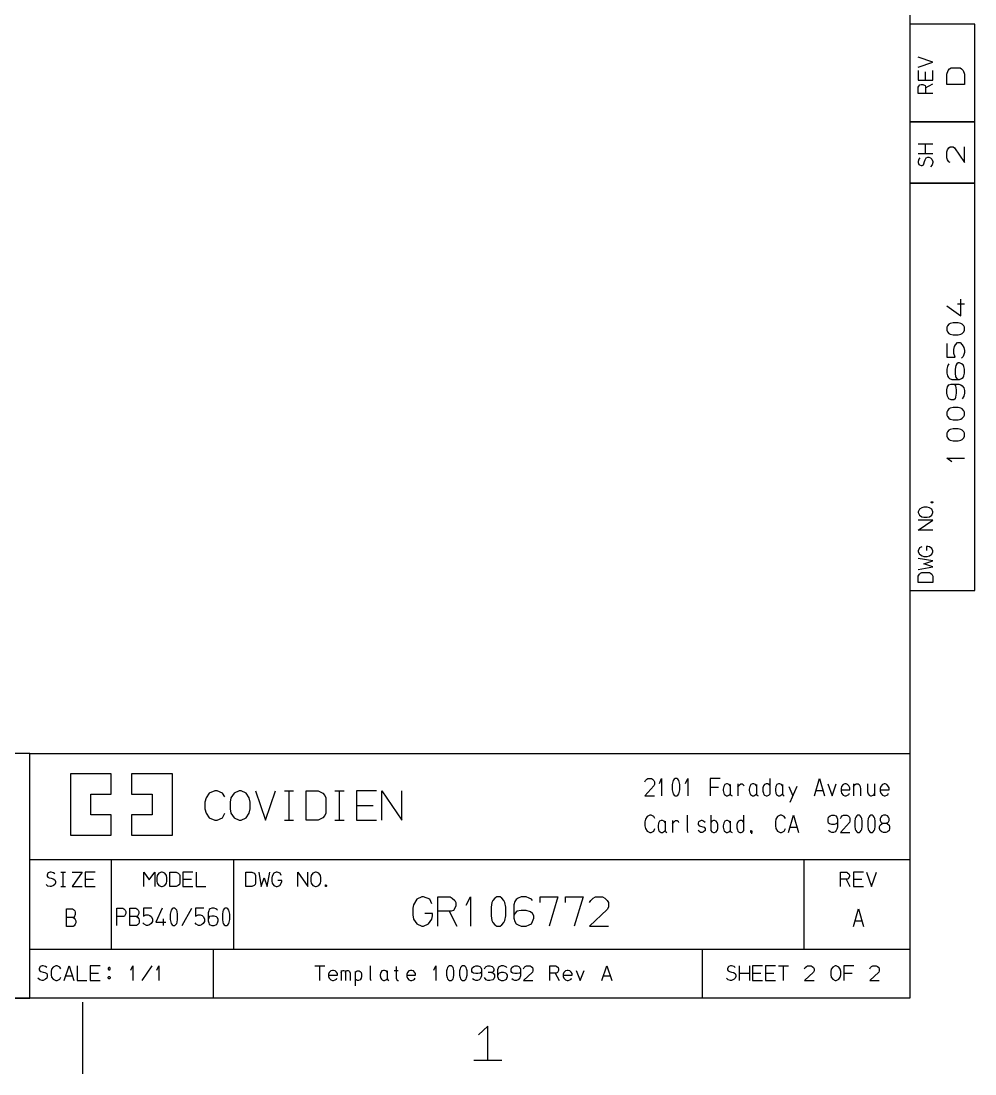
# Model space of a CAD drawing. Header units: millimetres. Extents: x 0 to 1189, y 35 to 806.
# Drawn here: x 862.5 to 1184.4, y 36 to 391.3 of the extents above; entities that cross this region are included whole.
import ezdxf

# ---------------------------------------------------------------- set-up
doc = ezdxf.new("R2010")
doc.units = ezdxf.units.MM
doc.layers.add('Pen 1', color=7, linetype='Continuous')

msp = doc.modelspace()

# ---------------------------------------------------------------- linework, layer by layer
at = {"layer": 'Pen 1', "color": 7, "lineweight": 30}
for p, q in [((1167.75, 371.3), (1167.75, 374.12)), ((1167.75, 368.77), (1170.25, 370.08)), ((1165.32, 349.92), (1170.25, 349.92)), ((1167.75, 346.55), (1167.75, 349.92)), ((1170.25, 346.55), (1165.32, 346.55)), ((1178.57, 295.83), (1180.88, 295.83)), ((865.42, 144.12), (1162.45, 144.12)), ((865.42, 61.62), (865.42, 144.12)), ((951.35, 131.5), (954.47, 131.5)), ((952.95, 121.7), (952.95, 131.5)), ((968.4, 131.5), (971.53, 131.5)), ((970, 121.7), (970, 131.5)), ((1095.07, 132.82), (1097.9, 132.82)), ((1104.38, 133.9), (1104.38, 129.85)), ((1121.6, 132.98), (1123, 129.85)), ((1124.35, 132.98), (1121.97, 127.62)), ((1130.78, 131.68), (1133.15, 131.68)), ((1143.47, 133.9), (1143.47, 129.85)), ((1150.55, 133.9), (1150.55, 129.85)), ((975.7, 126.65), (981.35, 126.65)), ((951.35, 121.7), (954.47, 121.7)), ((968.4, 121.7), (971.53, 121.7)), ((1082.38, 121.5), (1082.38, 117.45)), ((1121.97, 119.3), (1124.35, 119.3)), ((865.42, 108.38), (1162.45, 108.38)), ((892.92, 108.38), (892.92, 78.12)), ((934.17, 108.38), (934.17, 78.12)), ((1126.7, 108.38), (1126.7, 78.12)), ((875.92, 104.12), (877.5, 104.12)), ((876.72, 99.22), (876.72, 104.12)), ((884.12, 101.7), (886.95, 101.7)), ((917.12, 101.7), (919.95, 101.7)), ((1140.95, 101.7), (1142.25, 99.22)), ((1143.47, 101.7), (1146.3, 101.7)), ((875.92, 99.22), (877.5, 99.22)), ((916.8, 86.12), (920.15, 92)), ((1006.95, 90.9), (1009.55, 85.93)), ((910.4, 88.4), (910.4, 86.12)), ((1143.97, 87.68), (1146.35, 87.68)), ((865.42, 78.12), (1162.45, 78.12)), ((927.3, 78.12), (927.3, 61.62)), ((1092.32, 78.12), (1092.32, 61.62)), ((903.38, 67.57), (906.72, 72.5)), ((961.67, 72.5), (965.05, 72.5)), ((963.35, 67.57), (963.35, 72.5)), ((1104.97, 67.57), (1104.97, 72.5)), ((1108.32, 72.5), (1108.32, 67.57)), ((1118.18, 72.5), (1121.55, 72.5)), ((1119.85, 67.57), (1119.85, 72.5)), ((877.47, 69.12), (879.83, 69.12)), ((885.78, 70.07), (888.6, 70.07)), ((970.47, 70.95), (970.47, 67.57)), ((975.22, 70.57), (975.22, 65.75)), ((988.42, 70.95), (989.78, 70.95)), ((1042.78, 70.07), (1044.05, 67.57)), ((1059, 69.12), (1061.35, 69.12)), ((1104.97, 70.07), (1108.32, 70.07)), ((1109.38, 70.07), (1112.2, 70.07)), ((1113.78, 70.07), (1116.6, 70.07)), ((1140.18, 70.07), (1143, 70.07)), ((883.3, 36.03), (883.3, 60.25)), ((1015.33, 40.65), (1024.75, 40.65))]:
    msp.add_line(p, q, dxfattribs=at)
for points in [[(26.55, 776.72), (1162.45, 776.72), (1162.45, 61.62), (26.55, 61.62), (26.55, 776.72)], [(1162.45, 199.12), (1184.45, 199.12), (1184.45, 390.27), (1162.45, 390.27), (1162.45, 199.12)], [(1165.32, 375.7), (1170.25, 377.4), (1165.32, 379.08)], [(1165.32, 374.67), (1165.32, 371.3), (1170.25, 371.3), (1170.25, 374.67)], [(1180.88, 369.92), (1175, 369.92), (1175, 373.38), (1175.45, 374.65), (1175.9, 375.23), (1176.38, 375.52), (1179.5, 375.52), (1179.95, 375.23), (1180.43, 374.65), (1180.88, 373.38), (1180.88, 369.92)], [(1170.25, 366.9), (1165.32, 366.9), (1165.32, 368.98), (1165.53, 369.33), (1165.9, 369.73), (1166.3, 369.9), (1166.88, 369.9), (1167.62, 369.5), (1167.75, 369.12), (1167.75, 366.9)], [(1162.45, 357.27), (1184.45, 357.27), (1162.45, 357.27)], [(1176.12, 343.52), (1175.68, 343.85), (1175.22, 344.48), (1175, 345.17), (1175, 347.15), (1175.22, 347.8), (1175.68, 348.5), (1176.12, 348.83), (1177.05, 348.83), (1177.5, 348.5), (1180.88, 343.52), (1180.88, 348.83)], [(1165.9, 345.12), (1165.53, 344.73), (1165.32, 343.9), (1165.32, 343.52), (1165.53, 342.92), (1165.72, 342.73), (1166.3, 342.52), (1166.68, 342.52), (1167.05, 342.73), (1167.25, 343.15), (1167.43, 343.9), (1167.62, 344.52), (1167.95, 345.12), (1168.53, 345.33), (1168.9, 345.33), (1169.47, 345.12), (1169.85, 344.73), (1170.25, 343.9), (1170.25, 343.52), (1170.05, 342.73), (1169.47, 342.15)], [(1162.45, 336.65), (1184.45, 336.65), (1162.45, 336.65)], [(1175, 295.25), (1179.72, 291.83), (1179.72, 297.42)], [(1177.05, 285.38), (1178.8, 285.38), (1179.72, 285.62), (1180.18, 285.88), (1180.65, 286.45), (1180.88, 286.98), (1180.88, 287.98), (1180.65, 288.42), (1180.18, 289), (1179.72, 289.25), (1178.8, 289.5), (1177.05, 289.5), (1176.12, 289.25), (1175.68, 289), (1175.22, 288.42), (1175, 287.98), (1175, 286.98), (1175.22, 286.45), (1175.68, 285.88), (1176.12, 285.62), (1177.05, 285.38)], [(1175, 282.48), (1175, 277.85), (1177.75, 277.85), (1177.28, 279.17), (1177.28, 280.45), (1177.5, 281.48), (1177.9, 282.1), (1178.57, 282.8), (1179.5, 282.8), (1180.18, 282.1), (1180.65, 281.15), (1180.88, 280.12), (1180.88, 279.5), (1180.43, 278.15), (1179.95, 277.52)], [(1175.68, 275.65), (1175.45, 275.33), (1175.22, 274.7), (1175, 273.8), (1175, 272.48), (1175.22, 271.58), (1175.53, 271), (1175.9, 270.7), (1176.6, 270.38), (1179.28, 270.38), (1179.95, 270.7), (1180.43, 271), (1180.65, 271.58), (1180.88, 272.48), (1180.88, 273.8), (1180.65, 274.7), (1180.43, 275.33), (1179.95, 275.65), (1179.28, 275.98), (1178.8, 275.98), (1178.35, 275.65), (1177.97, 275.08), (1177.75, 273.8), (1177.75, 272.48), (1177.9, 271.25), (1178.35, 270.7), (1178.8, 270.38)], [(1177.5, 268.83), (1177.9, 268.17), (1178.12, 266.9), (1178.12, 265.7), (1177.9, 264.42), (1177.75, 263.85), (1177.28, 263.52), (1176.38, 263.52), (1175.68, 263.85), (1175.22, 264.75), (1175, 265.7), (1175, 266.9), (1175.22, 267.92), (1175.68, 268.5), (1176.38, 268.83), (1179.03, 268.83), (1179.72, 268.5), (1180.18, 268.17), (1180.65, 267.55), (1180.88, 266.65), (1180.88, 265.7), (1180.65, 264.75), (1180.18, 263.85)], [(1177.05, 256.77), (1178.8, 256.77), (1179.72, 257.02), (1180.18, 257.27), (1180.65, 257.85), (1180.88, 258.35), (1180.88, 259.38), (1180.65, 259.83), (1180.18, 260.4), (1179.72, 260.65), (1178.8, 260.9), (1177.05, 260.9), (1176.12, 260.65), (1175.68, 260.4), (1175.22, 259.83), (1175, 259.38), (1175, 258.35), (1175.22, 257.85), (1175.68, 257.27), (1176.12, 257.02), (1177.05, 256.77)], [(1177.05, 249.62), (1178.8, 249.62), (1179.72, 249.88), (1180.18, 250.12), (1180.65, 250.7), (1180.88, 251.2), (1180.88, 252.23), (1180.65, 252.68), (1180.18, 253.25), (1179.72, 253.5), (1178.8, 253.75), (1177.05, 253.75), (1176.12, 253.5), (1175.68, 253.25), (1175.22, 252.68), (1175, 252.23), (1175, 251.2), (1175.22, 250.7), (1175.68, 250.12), (1176.12, 249.88), (1177.05, 249.62)], [(1176.68, 242.6), (1175, 243.8), (1180.88, 243.8)], [(1170.1, 229.12), (1170.25, 229.05), (1170.25, 228.85), (1170.1, 228.77), (1169.8, 228.77), (1169.68, 228.85), (1169.68, 229.05), (1169.8, 229.12), (1170.1, 229.12)], [(1165.32, 225.73), (1165.32, 225.43), (1165.72, 224.57), (1166.47, 224), (1167.25, 223.88), (1168.32, 223.88), (1169.1, 224), (1169.85, 224.57), (1170.25, 225.43), (1170.25, 225.73), (1169.85, 226.55), (1169.1, 227.1), (1168.32, 227.25), (1167.25, 227.25), (1166.47, 227.1), (1165.72, 226.55), (1165.32, 225.73)], [(1170.25, 219.48), (1165.32, 219.48), (1170.25, 222.85), (1165.32, 222.85)], [(1166.47, 213.9), (1165.72, 213.55), (1165.32, 212.52), (1165.32, 212.23), (1165.72, 211.38), (1166.68, 210.8), (1167.25, 210.68), (1168.32, 210.68), (1169.1, 210.8), (1169.85, 211.38), (1170.25, 212.23), (1170.25, 212.52), (1169.85, 213.35), (1169.1, 213.9), (1168.53, 214.05), (1168.15, 214.05), (1168.15, 212.7)], [(1165.32, 206.27), (1170.25, 207.12), (1167.25, 208.12), (1170.25, 209.15), (1165.32, 210)], [(1170.25, 201.88), (1165.32, 201.88), (1165.32, 203.95), (1165.72, 204.7), (1166.1, 205.05), (1166.47, 205.25), (1169.1, 205.25), (1169.47, 205.05), (1169.85, 204.7), (1170.25, 203.95), (1170.25, 201.88)], [(865.42, 144.12), (694.9, 144.12), (694.9, 61.62), (865.42, 61.62), (865.42, 144.12)], [(892.92, 116.62), (892.92, 123.5), (886.05, 123.5), (886.05, 130.38), (892.92, 130.38), (892.92, 137.25), (879.17, 137.25), (879.17, 116.62), (892.92, 116.62)], [(913.55, 116.62), (913.55, 137.25), (899.8, 137.25), (899.8, 130.38), (906.67, 130.38), (906.67, 123.5), (899.8, 123.5), (899.8, 116.62), (913.55, 116.62)], [(1073.07, 134.57), (1073.25, 135.02), (1073.65, 135.5), (1074.07, 135.73), (1075.25, 135.73), (1075.62, 135.5), (1076.05, 135.02), (1076.25, 134.57), (1076.25, 133.65), (1076.05, 133.2), (1073.07, 129.85), (1076.25, 129.85)], [(1077.97, 134.05), (1078.7, 135.73), (1078.7, 129.85)], [(1082.3, 133.65), (1082.3, 131.9), (1082.45, 130.98), (1082.6, 130.52), (1082.95, 130.07), (1083.25, 129.85), (1083.85, 129.85), (1084.12, 130.07), (1084.47, 130.52), (1084.62, 130.98), (1084.78, 131.9), (1084.78, 133.65), (1084.62, 134.57), (1084.47, 135.02), (1084.12, 135.5), (1083.85, 135.73), (1083.25, 135.73), (1082.95, 135.5), (1082.6, 135.02), (1082.45, 134.57), (1082.3, 133.65)], [(1086.78, 134.05), (1087.5, 135.73), (1087.5, 129.85)], [(1098.43, 135.73), (1095.07, 135.73), (1095.07, 129.85)], [(1115.28, 133.2), (1114.9, 133.65), (1114.55, 133.9), (1113.93, 133.9), (1113.4, 133.65), (1113.05, 133.2), (1112.88, 132.6), (1112.88, 131.45), (1113.05, 130.75), (1113.2, 130.3), (1113.4, 130.07), (1113.93, 129.85), (1114.35, 129.85), (1114.9, 130.07), (1115.28, 130.52), (1115.28, 135.73)], [(1130.28, 129.85), (1131.95, 135.73), (1133.65, 129.85)], [(931.28, 129.57), (930.5, 130.73), (928.67, 131.5), (927.9, 131.5), (926, 130.73), (924.92, 129.2), (924.55, 127.68), (924.55, 125.5), (924.92, 123.97), (926, 122.45), (927.9, 121.7), (928.67, 121.7), (930.5, 122.45), (931.28, 123.97)], [(936.75, 131.5), (936.12, 131.5), (934.45, 130.73), (933.3, 129.2), (933.08, 127.68), (933.08, 125.5), (933.3, 123.97), (934.45, 122.45), (936.12, 121.7), (936.75, 121.7), (938.42, 122.45), (939.5, 123.97), (939.8, 125.5), (939.8, 127.68), (939.5, 129.2), (938.42, 130.73), (936.75, 131.5)], [(941.6, 131.5), (944.97, 121.7), (948.33, 131.5)], [(958.65, 121.7), (958.65, 131.5), (962.78, 131.5), (964.3, 130.73), (965, 129.98), (965.38, 129.2), (965.38, 123.97), (965, 123.22), (964.3, 122.45), (962.78, 121.7), (958.65, 121.7)], [(982.42, 131.5), (975.7, 131.5), (975.7, 121.7), (982.42, 121.7)], [(984.22, 121.7), (984.22, 131.5), (990.95, 121.7), (990.95, 131.5)], [(1101.88, 133.2), (1101.53, 133.65), (1100.97, 133.9), (1100.57, 133.9), (1100, 133.65), (1099.68, 132.98), (1099.47, 132.12), (1099.47, 131.68), (1099.68, 130.75), (1099.85, 130.3), (1100.2, 130.07), (1100.57, 129.85), (1100.97, 129.85), (1101.35, 130.07), (1101.7, 130.3), (1101.88, 130.52)], [(1101.88, 133.65), (1101.88, 130.52), (1102.07, 130.07), (1102.45, 129.85)], [(1104.38, 132.82), (1104.88, 133.43), (1105.4, 133.9), (1105.9, 133.9), (1106.25, 133.65), (1106.4, 133.2)], [(1110.68, 133.2), (1110.35, 133.65), (1109.78, 133.9), (1109.38, 133.9), (1108.8, 133.65), (1108.47, 132.98), (1108.28, 132.12), (1108.28, 131.68), (1108.47, 130.75), (1108.65, 130.3), (1109, 130.07), (1109.38, 129.85), (1109.78, 129.85), (1110.15, 130.07), (1110.5, 130.3), (1110.68, 130.52)], [(1110.68, 133.65), (1110.68, 130.52), (1110.88, 130.07), (1111.25, 129.85)], [(1119.47, 133.2), (1119.15, 133.65), (1118.57, 133.9), (1118.18, 133.9), (1117.6, 133.65), (1117.28, 132.98), (1117.07, 132.12), (1117.07, 131.68), (1117.28, 130.75), (1117.45, 130.3), (1117.8, 130.07), (1118.18, 129.85), (1118.57, 129.85), (1118.95, 130.07), (1119.3, 130.3), (1119.47, 130.52)], [(1119.47, 133.65), (1119.47, 130.52), (1119.68, 130.07), (1120.05, 129.85)], [(1134.8, 133.9), (1136.2, 129.85), (1137.55, 133.9)], [(1139.28, 131.9), (1142.25, 131.9), (1142.25, 132.6), (1141.9, 133.2), (1141.47, 133.65), (1140.95, 133.9), (1140.57, 133.9), (1140, 133.65), (1139.45, 132.98), (1139.28, 132.35), (1139.28, 131.45), (1139.45, 130.75), (1140, 130.07), (1140.57, 129.85), (1140.95, 129.85), (1141.47, 130.07), (1141.9, 130.3), (1142.05, 130.75)], [(1143.47, 132.98), (1143.97, 133.65), (1144.32, 133.9), (1145, 133.9), (1145.32, 133.65), (1145.5, 133.43), (1145.65, 132.98), (1145.85, 132.12), (1145.85, 129.85)], [(1148.22, 133.9), (1148.22, 131.23), (1148.38, 130.52), (1148.72, 130.07), (1149.22, 129.85), (1149.55, 129.85), (1150.05, 130.07), (1150.4, 130.3), (1150.55, 130.75)], [(1152.47, 131.9), (1155.45, 131.9), (1155.45, 132.6), (1155.1, 133.2), (1154.7, 133.65), (1154.15, 133.9), (1153.78, 133.9), (1153.2, 133.65), (1152.68, 132.98), (1152.47, 132.35), (1152.47, 131.45), (1152.68, 130.75), (1153.2, 130.07), (1153.78, 129.85), (1154.15, 129.85), (1154.7, 130.07), (1155.1, 130.3), (1155.25, 130.75)], [(1076.43, 122.2), (1076.05, 122.88), (1075.12, 123.35), (1074.75, 123.35), (1073.8, 122.88), (1073.25, 121.97), (1073.07, 121.05), (1073.07, 119.75), (1073.25, 118.82), (1073.8, 117.93), (1074.75, 117.45), (1075.12, 117.45), (1076.05, 117.93), (1076.43, 118.82)], [(1079.88, 120.82), (1079.53, 121.28), (1078.95, 121.5), (1078.57, 121.5), (1078, 121.28), (1077.65, 120.6), (1077.47, 119.75), (1077.47, 119.3), (1077.65, 118.38), (1077.85, 117.93), (1078.2, 117.7), (1078.57, 117.45), (1078.95, 117.45), (1079.35, 117.7), (1079.68, 117.93), (1079.88, 118.15)], [(1079.88, 121.28), (1079.88, 118.15), (1080.07, 117.7), (1080.45, 117.45)], [(1082.38, 120.45), (1082.88, 121.05), (1083.4, 121.5), (1083.9, 121.5), (1084.25, 121.28), (1084.4, 120.82)], [(1087.28, 123.35), (1087.28, 118.15), (1087.45, 117.7), (1087.6, 117.45)], [(1093.35, 120.82), (1092.85, 121.28), (1092.35, 121.5), (1092, 121.5), (1091.53, 121.28), (1091.18, 121.05), (1091.03, 120.6), (1091.03, 120.2), (1091.35, 119.75), (1093.05, 119.3), (1093.35, 118.82), (1093.35, 118.15), (1092.85, 117.7), (1092.35, 117.45), (1091.85, 117.45), (1091.53, 117.7), (1091.03, 118.15)], [(1095.28, 123.35), (1095.28, 118.15), (1095.6, 117.7), (1096.18, 117.45), (1096.57, 117.45), (1097.12, 117.7), (1097.47, 118.15), (1097.68, 118.82), (1097.68, 120.2), (1097.47, 120.82), (1097.12, 121.28), (1096.57, 121.5), (1096.18, 121.5), (1095.6, 121.28), (1095.28, 120.82)], [(1101.88, 120.82), (1101.53, 121.28), (1100.97, 121.5), (1100.57, 121.5), (1100, 121.28), (1099.68, 120.6), (1099.47, 119.75), (1099.47, 119.3), (1099.68, 118.38), (1099.85, 117.93), (1100.2, 117.7), (1100.57, 117.45), (1100.97, 117.45), (1101.35, 117.7), (1101.7, 117.93), (1101.88, 118.15)], [(1101.88, 121.28), (1101.88, 118.15), (1102.07, 117.7), (1102.45, 117.45)], [(1106.47, 120.82), (1106.1, 121.28), (1105.75, 121.5), (1105.12, 121.5), (1104.6, 121.28), (1104.25, 120.82), (1104.07, 120.2), (1104.07, 119.07), (1104.25, 118.38), (1104.4, 117.93), (1104.6, 117.7), (1105.12, 117.45), (1105.55, 117.45), (1106.1, 117.7), (1106.47, 118.15), (1106.47, 123.35)], [(1120.45, 122.2), (1120.05, 122.88), (1119.15, 123.35), (1118.75, 123.35), (1117.8, 122.88), (1117.28, 121.97), (1117.07, 121.05), (1117.07, 119.75), (1117.28, 118.82), (1117.8, 117.93), (1118.75, 117.45), (1119.15, 117.45), (1120.05, 117.93), (1120.45, 118.82)], [(1121.47, 117.45), (1123.15, 123.35), (1124.85, 117.45)], [(1138.05, 120.82), (1137.65, 120.45), (1136.9, 120.2), (1136.18, 120.2), (1135.4, 120.45), (1135.05, 120.6), (1134.88, 121.05), (1134.88, 121.97), (1135.05, 122.65), (1135.6, 123.12), (1136.18, 123.35), (1136.9, 123.35), (1137.5, 123.12), (1137.85, 122.65), (1138.05, 121.97), (1138.05, 119.3), (1137.85, 118.6), (1137.65, 118.15), (1137.28, 117.7), (1136.75, 117.45), (1136.18, 117.45), (1135.6, 117.7), (1135.05, 118.15)], [(1139.07, 122.2), (1139.28, 122.65), (1139.65, 123.12), (1140.07, 123.35), (1141.25, 123.35), (1141.65, 123.12), (1142.05, 122.65), (1142.25, 122.2), (1142.25, 121.28), (1142.05, 120.82), (1139.07, 117.45), (1142.25, 117.45)], [(1143.9, 121.28), (1143.9, 119.53), (1144.05, 118.6), (1144.2, 118.15), (1144.55, 117.7), (1144.85, 117.45), (1145.47, 117.45), (1145.72, 117.7), (1146.07, 118.15), (1146.22, 118.6), (1146.38, 119.53), (1146.38, 121.28), (1146.22, 122.2), (1146.07, 122.65), (1145.72, 123.12), (1145.47, 123.35), (1144.85, 123.35), (1144.55, 123.12), (1144.2, 122.65), (1144.05, 122.2), (1143.9, 121.28)], [(1148.3, 121.28), (1148.3, 119.53), (1148.45, 118.6), (1148.6, 118.15), (1148.95, 117.7), (1149.25, 117.45), (1149.88, 117.45), (1150.12, 117.7), (1150.47, 118.15), (1150.62, 118.6), (1150.78, 119.53), (1150.78, 121.28), (1150.62, 122.2), (1150.47, 122.65), (1150.12, 123.12), (1149.88, 123.35), (1149.25, 123.35), (1148.95, 123.12), (1148.6, 122.65), (1148.45, 122.2), (1148.3, 121.28)], [(1154.35, 120.6), (1155.1, 120.82), (1155.25, 121.05), (1155.45, 121.5), (1155.45, 122.2), (1155.25, 122.65), (1154.88, 123.12), (1154.35, 123.35), (1153.55, 123.35), (1153, 123.12), (1152.68, 122.65), (1152.47, 122.2), (1152.47, 121.5), (1152.68, 121.05), (1152.82, 120.82), (1153.4, 120.6), (1154.5, 120.6), (1154.88, 120.45), (1155.45, 119.97), (1155.65, 119.53), (1155.65, 118.82), (1155.45, 118.15), (1154.88, 117.7), (1154.35, 117.45), (1153.55, 117.45), (1153, 117.7), (1152.47, 118.15), (1152.28, 118.82), (1152.28, 119.53), (1152.47, 119.97), (1153, 120.45), (1153.4, 120.6)], [(1109.12, 117.62), (1109.05, 117.45), (1108.85, 117.45), (1108.78, 117.62), (1108.78, 118), (1108.85, 118.15), (1109.05, 118.15), (1109.12, 118), (1109.12, 117.62), (1109.05, 117.22), (1108.97, 117)], [(873.9, 103.55), (873.47, 103.93), (872.67, 104.12), (872.3, 104.12), (871.67, 103.93), (871.5, 103.72), (871.3, 103.15), (871.3, 102.78), (871.5, 102.4), (871.9, 102.2), (872.67, 102.03), (873.28, 101.82), (873.9, 101.5), (874.08, 100.93), (874.08, 100.55), (873.9, 99.97), (873.47, 99.6), (872.67, 99.22), (872.3, 99.22), (871.5, 99.4), (870.92, 99.97)], [(879.72, 104.12), (883.08, 104.12), (879.72, 99.22), (883.08, 99.22)], [(887.47, 104.12), (884.12, 104.12), (884.12, 99.22), (887.47, 99.22)], [(903.92, 99.22), (903.92, 104.12), (905.75, 101.5), (907.62, 104.12), (907.62, 99.22)], [(910.15, 104.12), (909.85, 104.12), (909, 103.72), (908.42, 102.97), (908.33, 102.2), (908.33, 101.12), (908.42, 100.35), (909, 99.6), (909.85, 99.22), (910.15, 99.22), (911, 99.6), (911.53, 100.35), (911.67, 101.12), (911.67, 102.2), (911.53, 102.97), (911, 103.72), (910.15, 104.12)], [(912.72, 99.22), (912.72, 104.12), (914.78, 104.12), (915.55, 103.72), (915.9, 103.35), (916.08, 102.97), (916.08, 100.35), (915.9, 99.97), (915.55, 99.6), (914.78, 99.22), (912.72, 99.22)], [(920.47, 104.12), (917.12, 104.12), (917.12, 99.22), (920.47, 99.22)], [(921.53, 104.12), (921.53, 99.22), (924.88, 99.22)], [(938.3, 99.22), (938.3, 104.12), (940.38, 104.12), (941.12, 103.72), (941.47, 103.35), (941.65, 102.97), (941.65, 100.35), (941.47, 99.97), (941.12, 99.6), (940.38, 99.22), (938.3, 99.22)], [(942.7, 104.12), (943.55, 99.22), (944.53, 102.2), (945.58, 99.22), (946.4, 104.12)], [(950.3, 102.97), (949.97, 103.72), (948.92, 104.12), (948.62, 104.12), (947.8, 103.72), (947.22, 102.78), (947.1, 102.2), (947.1, 101.12), (947.22, 100.35), (947.8, 99.6), (948.62, 99.22), (948.92, 99.22), (949.78, 99.6), (950.3, 100.35), (950.47, 100.93), (950.47, 101.32), (949.12, 101.32)], [(955.9, 99.22), (955.9, 104.12), (959.28, 99.22), (959.28, 104.12)], [(962.12, 104.12), (961.83, 104.12), (961, 103.72), (960.42, 102.97), (960.3, 102.2), (960.3, 101.12), (960.42, 100.35), (961, 99.6), (961.83, 99.22), (962.12, 99.22), (962.97, 99.6), (963.53, 100.35), (963.67, 101.12), (963.67, 102.2), (963.53, 102.97), (962.97, 103.72), (962.12, 104.12)], [(1139.07, 99.22), (1139.07, 104.12), (1141.15, 104.12), (1141.47, 103.93), (1141.9, 103.55), (1142.05, 103.15), (1142.05, 102.6), (1141.68, 101.82), (1141.3, 101.7), (1139.07, 101.7)], [(1146.85, 104.12), (1143.47, 104.12), (1143.47, 99.22), (1146.85, 99.22)], [(1147.88, 104.12), (1149.55, 99.22), (1151.25, 104.12)], [(965.55, 99.35), (965.47, 99.22), (965.28, 99.22), (965.2, 99.35), (965.2, 99.65), (965.28, 99.8), (965.47, 99.8), (965.55, 99.65), (965.55, 99.35)], [(1001.1, 93.45), (1000.42, 94.97), (998.35, 95.75), (997.75, 95.75), (996.05, 94.97), (994.92, 93.07), (994.67, 91.93), (994.67, 89.75), (994.92, 88.22), (996.05, 86.7), (997.75, 85.93), (998.35, 85.93), (1000.03, 86.7), (1001.1, 88.22), (1001.4, 89.38), (1001.4, 90.12), (998.72, 90.12)], [(1003.2, 85.93), (1003.2, 95.75), (1007.33, 95.75), (1008.03, 95.35), (1008.88, 94.6), (1009.17, 93.82), (1009.17, 92.68), (1008.4, 91.15), (1007.65, 90.9), (1003.2, 90.9)], [(1012.72, 92.95), (1014.17, 95.75), (1014.17, 85.93)], [(1021.1, 92.3), (1021.1, 89.38), (1021.4, 87.85), (1021.72, 87.07), (1022.4, 86.32), (1023.03, 85.93), (1024.22, 85.93), (1024.78, 86.32), (1025.45, 87.07), (1025.78, 87.85), (1026.07, 89.38), (1026.07, 92.3), (1025.78, 93.82), (1025.45, 94.6), (1024.78, 95.35), (1024.22, 95.75), (1023.03, 95.75), (1022.4, 95.35), (1021.72, 94.6), (1021.4, 93.82), (1021.1, 92.3)], [(1035.12, 94.6), (1034.75, 94.97), (1033.97, 95.35), (1032.93, 95.75), (1031.3, 95.75), (1030.25, 95.35), (1029.55, 94.85), (1029.18, 94.2), (1028.8, 93.07), (1028.8, 88.6), (1029.18, 87.45), (1029.55, 86.7), (1030.25, 86.32), (1031.3, 85.93), (1032.93, 85.93), (1033.97, 86.32), (1034.75, 86.7), (1035.12, 87.45), (1035.5, 88.6), (1035.5, 89.38), (1035.12, 90.12), (1034.45, 90.78), (1032.93, 91.15), (1031.3, 91.15), (1029.85, 90.9), (1029.18, 90.12), (1028.8, 89.38)], [(1037.7, 93.82), (1037.7, 95.75), (1043.65, 95.75), (1040.68, 85.93)], [(1046.22, 93.82), (1046.22, 95.75), (1052.18, 95.75), (1049.2, 85.93)], [(1054.38, 93.82), (1054.75, 94.6), (1055.53, 95.35), (1056.35, 95.75), (1058.72, 95.75), (1059.47, 95.35), (1060.32, 94.6), (1060.7, 93.82), (1060.7, 92.3), (1060.32, 91.53), (1054.38, 85.93), (1060.7, 85.93)], [(877.8, 85.82), (877.8, 91.72), (879.85, 91.72), (880.2, 91.47), (880.62, 91.03), (880.78, 90.57), (880.78, 89.88), (880.4, 88.97), (880, 88.8), (877.8, 88.8)], [(894.8, 86.12), (894.8, 92), (896.85, 92), (897.2, 91.78), (897.62, 91.32), (897.78, 90.85), (897.78, 90.18), (897.4, 89.25), (897, 89.1), (894.8, 89.1)], [(899.2, 86.12), (899.2, 92), (901.25, 92), (901.6, 91.78), (902.03, 91.32), (902.17, 90.85), (902.17, 90.18), (901.8, 89.25), (901.4, 89.1), (899.2, 89.1)], [(901.4, 89.1), (901.8, 88.88), (902.17, 88.4), (902.38, 87.95), (902.38, 87.28), (902.17, 86.8), (901.8, 86.35), (901.4, 86.12), (899.2, 86.12)], [(906.58, 92), (903.78, 92), (903.78, 89.25), (904.6, 89.7), (905.35, 89.7), (905.97, 89.47), (906.35, 89.1), (906.78, 88.4), (906.78, 87.5), (906.35, 86.8), (905.78, 86.35), (905.15, 86.12), (904.78, 86.12), (903.97, 86.57), (903.6, 87.03)], [(910.05, 92), (908, 87.28), (911.35, 87.28)], [(912.83, 89.95), (912.83, 88.18), (912.97, 87.28), (913.12, 86.8), (913.47, 86.35), (913.78, 86.12), (914.38, 86.12), (914.65, 86.35), (915, 86.8), (915.15, 87.28), (915.3, 88.18), (915.3, 89.95), (915.15, 90.85), (915, 91.32), (914.65, 91.78), (914.38, 92), (913.78, 92), (913.47, 91.78), (913.12, 91.32), (912.97, 90.85), (912.83, 89.95)], [(924.17, 92), (921.4, 92), (921.4, 89.25), (922.2, 89.7), (922.95, 89.7), (923.58, 89.47), (923.95, 89.1), (924.38, 88.4), (924.38, 87.5), (923.95, 86.8), (923.38, 86.35), (922.78, 86.12), (922.38, 86.12), (921.58, 86.57), (921.2, 87.03)], [(928.78, 91.32), (928.58, 91.55), (928.2, 91.78), (927.65, 92), (926.85, 92), (926.33, 91.78), (925.97, 91.47), (925.8, 91.07), (925.6, 90.4), (925.6, 87.72), (925.8, 87.03), (925.97, 86.57), (926.33, 86.35), (926.85, 86.12), (927.65, 86.12), (928.2, 86.35), (928.58, 86.57), (928.78, 87.03), (928.95, 87.72), (928.95, 88.18), (928.78, 88.65), (928.42, 89.03), (927.65, 89.25), (926.85, 89.25), (926.12, 89.1), (925.8, 88.65), (925.6, 88.18)], [(930.42, 89.95), (930.42, 88.18), (930.58, 87.28), (930.72, 86.8), (931.08, 86.35), (931.38, 86.12), (931.97, 86.12), (932.25, 86.35), (932.6, 86.8), (932.75, 87.28), (932.9, 88.18), (932.9, 89.95), (932.75, 90.85), (932.6, 91.32), (932.25, 91.78), (931.97, 92), (931.38, 92), (931.08, 91.78), (930.72, 91.32), (930.58, 90.85), (930.42, 89.95)], [(1143.47, 85.82), (1145.15, 91.72), (1146.85, 85.82)], [(880, 88.8), (880.4, 88.57), (880.78, 88.12), (880.95, 87.68), (880.95, 86.97), (880.78, 86.53), (880.4, 86.05), (880, 85.82), (877.8, 85.82)], [(871.15, 71.93), (870.72, 72.3), (869.92, 72.5), (869.55, 72.5), (868.92, 72.3), (868.75, 72.1), (868.55, 71.53), (868.55, 71.15), (868.75, 70.78), (869.15, 70.57), (869.92, 70.38), (870.53, 70.2), (871.15, 69.88), (871.33, 69.3), (871.33, 68.93), (871.15, 68.35), (870.72, 67.97), (869.92, 67.57), (869.55, 67.57), (868.75, 67.78), (868.17, 68.35)], [(875.92, 71.53), (875.55, 72.1), (874.62, 72.5), (874.25, 72.5), (873.3, 72.1), (872.75, 71.35), (872.58, 70.57), (872.58, 69.5), (872.75, 68.72), (873.3, 67.97), (874.25, 67.57), (874.62, 67.57), (875.55, 67.97), (875.92, 68.72)], [(876.97, 67.57), (878.65, 72.5), (880.33, 67.57)], [(881.38, 72.5), (881.38, 67.57), (884.72, 67.57)], [(889.12, 72.5), (885.78, 72.5), (885.78, 67.57), (889.12, 67.57)], [(892.38, 71.93), (892.05, 71.93), (891.85, 71.72), (891.85, 71.22), (892.05, 71.15), (892.38, 71.15), (892.58, 71.35), (892.58, 71.72), (892.38, 71.93)], [(899.47, 71.07), (900.2, 72.5), (900.2, 67.57)], [(908.28, 71.07), (909, 72.5), (909, 67.57)], [(980.28, 72.5), (980.28, 68.15), (980.47, 67.78), (980.62, 67.57)], [(989.08, 72.3), (989.08, 68.35), (989.28, 67.78), (989.6, 67.57), (989.92, 67.57)], [(1001.78, 71.07), (1002.5, 72.5), (1002.5, 67.57)], [(1006.1, 70.78), (1006.1, 69.3), (1006.25, 68.55), (1006.4, 68.15), (1006.75, 67.78), (1007.05, 67.57), (1007.67, 67.57), (1007.95, 67.78), (1008.28, 68.15), (1008.42, 68.55), (1008.6, 69.3), (1008.6, 70.78), (1008.42, 71.53), (1008.28, 71.93), (1007.95, 72.3), (1007.67, 72.5), (1007.05, 72.5), (1006.75, 72.3), (1006.4, 71.93), (1006.25, 71.53), (1006.1, 70.78)], [(1010.5, 70.78), (1010.5, 69.3), (1010.65, 68.55), (1010.8, 68.15), (1011.15, 67.78), (1011.45, 67.57), (1012.08, 67.57), (1012.35, 67.78), (1012.67, 68.15), (1012.83, 68.55), (1013, 69.3), (1013, 70.78), (1012.83, 71.53), (1012.67, 71.93), (1012.35, 72.3), (1012.08, 72.5), (1011.45, 72.5), (1011.15, 72.3), (1010.8, 71.93), (1010.65, 71.53), (1010.5, 70.78)], [(1017.85, 70.38), (1017.47, 70.07), (1016.7, 69.88), (1015.97, 69.88), (1015.22, 70.07), (1014.88, 70.2), (1014.67, 70.57), (1014.67, 71.35), (1014.88, 71.93), (1015.4, 72.3), (1015.97, 72.5), (1016.7, 72.5), (1017.33, 72.3), (1017.65, 71.93), (1017.85, 71.35), (1017.85, 69.12), (1017.65, 68.55), (1017.47, 68.15), (1017.08, 67.78), (1016.55, 67.57), (1015.97, 67.57), (1015.4, 67.78), (1014.88, 68.15)], [(1018.88, 71.53), (1019.08, 71.93), (1019.42, 72.3), (1020, 72.5), (1020.75, 72.5), (1021.47, 72.3), (1021.88, 71.93), (1022.05, 71.53), (1022.05, 70.95), (1021.88, 70.57), (1021.72, 70.38), (1021.3, 70.2), (1020.15, 70.2)], [(1026.45, 71.93), (1026.28, 72.1), (1025.88, 72.3), (1025.35, 72.5), (1024.55, 72.5), (1024.03, 72.3), (1023.67, 72.05), (1023.47, 71.72), (1023.3, 71.15), (1023.3, 68.93), (1023.47, 68.35), (1023.67, 67.97), (1024.03, 67.78), (1024.55, 67.57), (1025.35, 67.57), (1025.88, 67.78), (1026.28, 67.97), (1026.45, 68.35), (1026.65, 68.93), (1026.65, 69.3), (1026.45, 69.68), (1026.12, 70), (1025.35, 70.2), (1024.55, 70.2), (1023.83, 70.07), (1023.47, 69.68), (1023.3, 69.3)], [(1031.05, 70.38), (1030.68, 70.07), (1029.9, 69.88), (1029.18, 69.88), (1028.43, 70.07), (1028.07, 70.2), (1027.88, 70.57), (1027.88, 71.35), (1028.07, 71.93), (1028.6, 72.3), (1029.18, 72.5), (1029.9, 72.5), (1030.53, 72.3), (1030.85, 71.93), (1031.05, 71.35), (1031.05, 69.12), (1030.85, 68.55), (1030.68, 68.15), (1030.28, 67.78), (1029.75, 67.57), (1029.18, 67.57), (1028.6, 67.78), (1028.07, 68.15)], [(1032.1, 71.53), (1032.28, 71.93), (1032.65, 72.3), (1033.07, 72.5), (1034.28, 72.5), (1034.65, 72.3), (1035.07, 71.93), (1035.25, 71.53), (1035.25, 70.78), (1035.07, 70.38), (1032.1, 67.57), (1035.25, 67.57)], [(1040.9, 67.57), (1040.9, 72.5), (1042.95, 72.5), (1043.3, 72.3), (1043.72, 71.93), (1043.88, 71.53), (1043.88, 70.95), (1043.5, 70.2), (1043.1, 70.07), (1040.9, 70.07)], [(1058.5, 67.57), (1060.18, 72.5), (1061.85, 67.57)], [(1103.55, 71.93), (1103.12, 72.3), (1102.32, 72.5), (1101.95, 72.5), (1101.35, 72.3), (1101.15, 72.1), (1100.95, 71.53), (1100.95, 71.15), (1101.15, 70.78), (1101.57, 70.57), (1102.32, 70.38), (1102.95, 70.2), (1103.55, 69.88), (1103.75, 69.3), (1103.75, 68.93), (1103.55, 68.35), (1103.12, 67.97), (1102.32, 67.57), (1101.95, 67.57), (1101.15, 67.78), (1100.57, 68.35)], [(1112.72, 72.5), (1109.38, 72.5), (1109.38, 67.57), (1112.72, 67.57)], [(1117.15, 72.5), (1113.78, 72.5), (1113.78, 67.57), (1117.15, 67.57)], [(1126.97, 71.53), (1127.18, 71.93), (1127.55, 72.3), (1127.97, 72.5), (1129.15, 72.5), (1129.55, 72.3), (1129.95, 71.93), (1130.15, 71.53), (1130.15, 70.78), (1129.95, 70.38), (1126.97, 67.57), (1130.15, 67.57)], [(1137.62, 72.5), (1137.3, 72.5), (1136.47, 72.1), (1135.9, 71.35), (1135.78, 70.57), (1135.78, 69.5), (1135.9, 68.72), (1136.47, 67.97), (1137.3, 67.57), (1137.62, 67.57), (1138.45, 67.97), (1139, 68.72), (1139.15, 69.5), (1139.15, 70.57), (1139, 71.35), (1138.45, 72.1), (1137.62, 72.5)], [(1143.55, 72.5), (1140.18, 72.5), (1140.18, 67.57)], [(1148.97, 71.53), (1149.18, 71.93), (1149.55, 72.3), (1149.97, 72.5), (1151.15, 72.5), (1151.55, 72.3), (1151.95, 71.93), (1152.15, 71.53), (1152.15, 70.78), (1151.95, 70.38), (1148.97, 67.57), (1152.15, 67.57)], [(892.58, 68.35), (892.38, 68.15), (892.05, 68.15), (891.85, 68.35), (891.85, 68.72), (892.05, 68.93), (892.38, 68.93), (892.58, 68.72), (892.58, 68.35)], [(966.28, 69.3), (969.25, 69.3), (969.25, 69.88), (968.9, 70.38), (968.47, 70.78), (967.95, 70.95), (967.58, 70.95), (967, 70.78), (966.45, 70.2), (966.28, 69.68), (966.28, 68.93), (966.45, 68.35), (967, 67.78), (967.58, 67.57), (967.95, 67.57), (968.47, 67.78), (968.9, 67.97), (969.05, 68.35)], [(970.47, 70.2), (970.6, 70.57), (970.83, 70.78), (971.17, 70.95), (971.47, 70.95), (971.83, 70.78), (972, 70.2), (972, 67.57)], [(972, 70.2), (972.15, 70.78), (972.5, 70.95), (972.85, 70.95), (973.15, 70.78), (973.35, 70.57), (973.5, 70.07), (973.5, 67.57)], [(975.22, 70.2), (975.58, 70.57), (975.88, 70.78), (976.55, 70.78), (976.9, 70.57), (977.25, 70.2), (977.4, 69.68), (977.4, 68.93), (977.25, 68.35), (976.9, 67.78), (976.4, 67.57), (976.08, 67.57), (975.58, 67.78), (975.22, 67.97)], [(986.1, 70.38), (985.75, 70.78), (985.17, 70.95), (984.8, 70.95), (984.22, 70.78), (983.88, 70.2), (983.67, 69.5), (983.67, 69.12), (983.88, 68.35), (984.08, 67.97), (984.4, 67.78), (984.8, 67.57), (985.17, 67.57), (985.55, 67.78), (985.9, 67.97), (986.1, 68.15)], [(986.1, 70.78), (986.1, 68.15), (986.28, 67.78), (986.65, 67.57)], [(992.67, 69.3), (995.65, 69.3), (995.65, 69.88), (995.3, 70.38), (994.9, 70.78), (994.35, 70.95), (993.97, 70.95), (993.4, 70.78), (992.88, 70.2), (992.67, 69.68), (992.67, 68.93), (992.88, 68.35), (993.4, 67.78), (993.97, 67.57), (994.35, 67.57), (994.9, 67.78), (995.3, 67.97), (995.47, 68.35)], [(1021.3, 70.2), (1021.88, 70.07), (1022.25, 69.5), (1022.25, 68.72), (1022.05, 68.15), (1021.72, 67.78), (1020.75, 67.57), (1020, 67.57), (1019.42, 67.78), (1018.88, 68.55)], [(1045.47, 69.3), (1048.45, 69.3), (1048.45, 69.88), (1048.12, 70.38), (1047.7, 70.78), (1047.18, 70.95), (1046.78, 70.95), (1046.2, 70.78), (1045.68, 70.2), (1045.47, 69.68), (1045.47, 68.93), (1045.68, 68.35), (1046.2, 67.78), (1046.78, 67.57), (1047.18, 67.57), (1047.7, 67.78), (1048.12, 67.97), (1048.28, 68.35)], [(1049.8, 70.95), (1051.22, 67.57), (1052.55, 70.95)], [(1020.03, 40.65), (1020.03, 52.1), (1016.88, 49.22)]]:
    msp.add_lwpolyline(points, dxfattribs=at)

doc.saveas('drawing.dxf')
